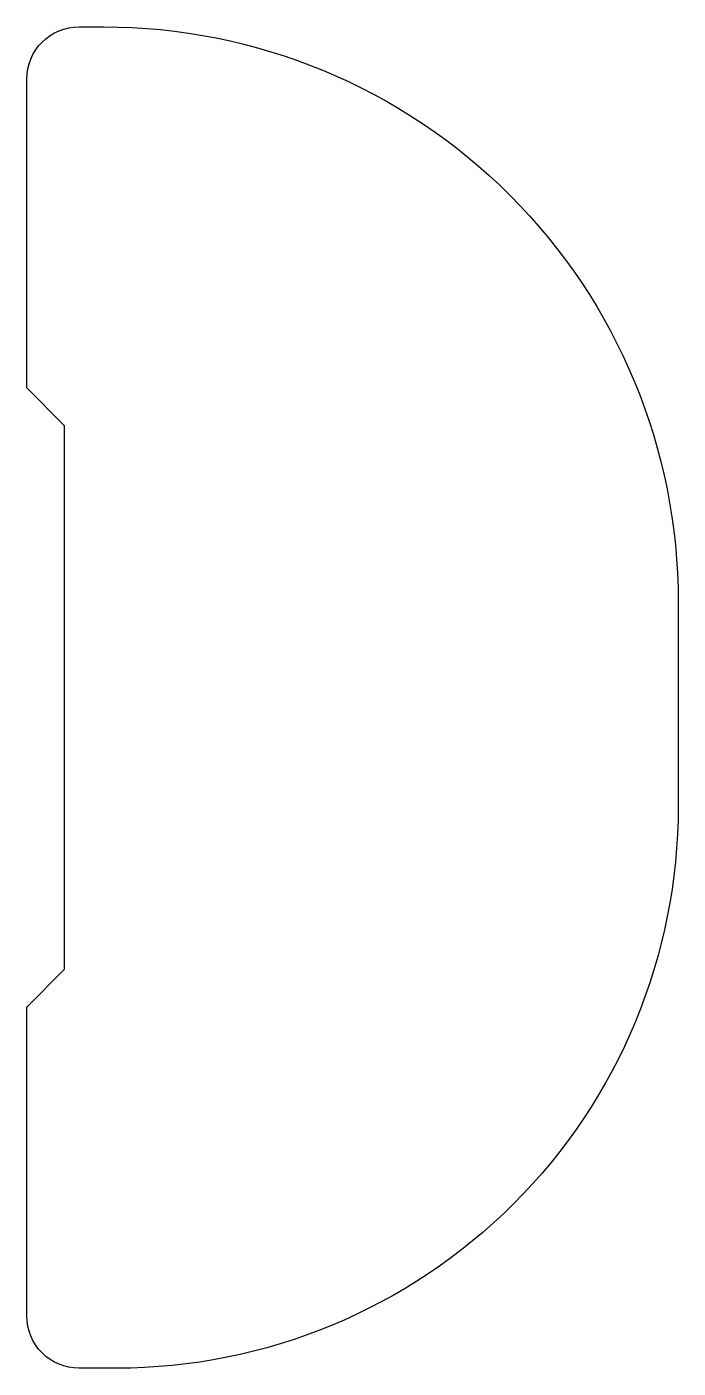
# Model space of a CAD drawing. Header units: millimetres. Extents: x -100.6 to -75.7, y -25.5 to 25.8.
import ezdxf

# ---------------------------------------------------------------- set-up
doc = ezdxf.new("R2010")
doc.units = ezdxf.units.MM
doc.layers.get('0').update_dxf_attribs({"linetype": 'CONTINUOUS'})

msp = doc.modelspace()

# ---------------------------------------------------------------- linework, layer by layer
msp.add_lwpolyline([(-99.154, 10.569), (-100.6, 12.015), (-100.6, 23.837, -0.414214), (-98.6, 25.837), (-97.654, 25.837, -0.414214), (-75.654, 3.837), (-75.654, -4, -0.414214), (-97.154, -25.5), (-98.6, -25.5, -0.414214), (-100.6, -23.5), (-100.6, -11.677), (-99.154, -10.232)], format="xyb", close=True)

doc.saveas('drawing.dxf')
